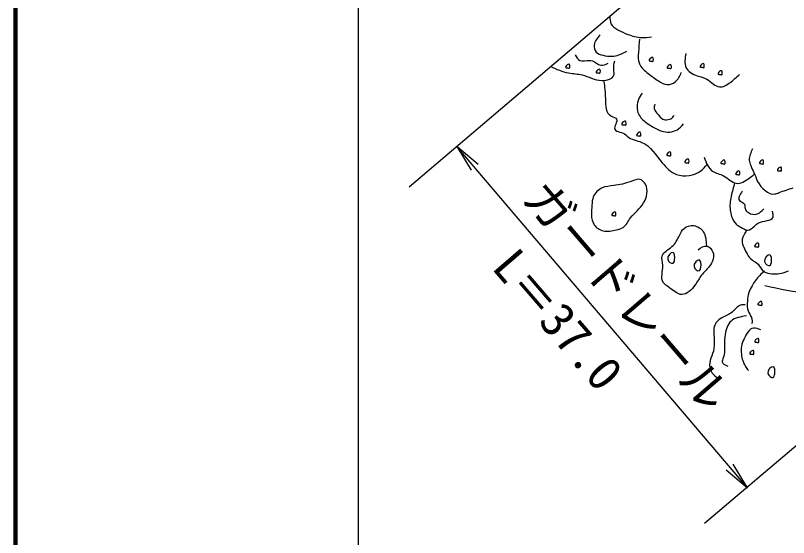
# Model space of a CAD drawing. Units: millimetres, scale not verified. Extents: x 40000 to 680000, y 20000 to 380000.
# Drawn here: x 40000 to 80589, y 232816 to 260242 of the extents above; entities that cross this region are included whole.
import ezdxf
from ezdxf.enums import TextEntityAlignment as Align

# ---------------------------------------------------------------- set-up
doc = ezdxf.new("R2010")
doc.units = ezdxf.units.MM
doc.header["$LTSCALE"] = 1000
for name, color, linetype, lineweight in [('M-BGD', 7, 'Continuous', 25), ('M-BMK-SRVR', 3, 'Continuous', 25), ('M-STR-STR3', 7, 'Continuous', 25), ('M-TTL', 2, 'Continuous', 140), ('M-TTL-BAND', 7, 'Continuous', 25)]:
    doc.layers.add(name, color=color, linetype=linetype, lineweight=lineweight)
doc.styles.add('ＭＳ ゴシック', font='')
doc.styles.get('ＭＳ ゴシック').set_extended_font_data('MS Gothic')

# ---------------------------------------------------------------- blocks, each defined once
blk = doc.blocks.new('open_arrow')
at = {"color": 0, "linetype": 'Continuous', "lineweight": -2}
blk.add_lwpolyline([(7.5, 1.25), (0, 0), (7.5, -1.25)], dxfattribs=at)

msp = doc.modelspace()

# ---------------------------------------------------------------- linework, layer by layer
at = {"layer": 'M-BGD'}
for points, knots in [([(79590, 267341), (80285, 266384), (80980, 265427), (81631, 264435), (82487, 263131), (83267, 261769), (84268, 260585), (85086, 259618), (86052, 258770), (86874, 257797), (87455, 257111), (87964, 256362), (88572, 255706), (89279, 254942), (90118, 254304), (90936, 253645), (92494, 252388), (93971, 251053), (95512, 249796), (97116, 248488), (98789, 247264), (100422, 245977), (101708, 244963), (102969, 243910), (104362, 243067), (105624, 242304), (106994, 241713), (108393, 241218), (109482, 240834), (110588, 240507), (111697, 240218), (112867, 239913), (114040, 239649), (115273, 239521), (116168, 239428), (117096, 239407), (117910, 239733), (118613, 240015), (119231, 240556), (119668, 241188), (120000, 241669), (120226, 242202), (120456, 242734), (120986, 243962), (121532, 245183), (122002, 246431), (122669, 248205), (123183, 250037), (123729, 251857), (124059, 252954), (124400, 254048), (124669, 255160), (124951, 256325), (125153, 257510), (125426, 258676), (125694, 259818), (126029, 260943), (126366, 262070), (127464, 265744), (128587, 269454), (130427, 272800), (131010, 273859), (131665, 274882), (132337, 275891), (133410, 277504), (134526, 279082), (135671, 280649), (137197, 282739), (138774, 284812), (140641, 286590), (141371, 287285), (142146, 287935), (142914, 288590), (143706, 289266), (144492, 289947), (145309, 290591), (145943, 291091), (146596, 291568), (147248, 292045)], [0, 0, 0, 0, 1, 1, 1, 2, 2, 2, 3, 3, 3, 4, 4, 4, 5, 5, 5, 6, 6, 6, 7, 7, 7, 8, 8, 8, 9, 9, 9, 10, 10, 10, 11, 11, 11, 12, 12, 12, 13, 13, 13, 14, 14, 14, 15, 15, 15, 16, 16, 16, 17, 17, 17, 18, 18, 18, 19, 19, 19, 20, 20, 20, 21, 21, 21, 22, 22, 22, 23, 23, 23, 24, 24, 24, 25, 25, 25, 26, 26, 26, 26]), ([(79351, 246061), (80117, 245880), (80884, 245699), (81653, 245684), (82589, 245666), (83530, 245893), (84458, 246102), (85283, 246288), (86098, 246460), (86928, 246605), (87662, 246733), (88407, 246840), (89147, 246814), (89997, 246784), (90841, 246578), (91658, 246312), (92795, 245942), (93882, 245456), (94924, 244888), (95923, 244344), (96881, 243723), (97854, 243130), (99114, 242363), (100400, 241641), (101705, 240953), (102904, 240322), (104118, 239718), (105347, 239153), (106340, 238697), (107343, 238266), (108361, 237856), (109359, 237453), (110372, 237070), (111417, 236851), (112483, 236628), (113582, 236575), (114683, 236558), (115585, 236544), (116488, 236553), (117362, 236767), (118086, 236945), (118791, 237263), (119371, 237730), (119718, 238009), (120021, 238341), (120292, 238693), (121361, 240079), (121947, 241776), (122469, 243465), (123112, 245546), (123658, 247614), (124311, 249661), (124731, 250977), (125196, 252285), (125650, 253596), (126336, 255570), (126998, 257549), (127744, 259498), (128331, 261035), (128971, 262552), (129627, 264061), (130108, 265167), (130598, 266269), (131093, 267368), (131948, 269270), (132818, 271167), (133772, 273020), (134648, 274723), (135594, 276390), (136493, 278085), (137315, 279637), (138098, 281213), (139046, 282690), (139831, 283911), (140728, 285064), (141726, 286123), (142663, 287117), (143688, 288029), (144781, 288844), (146059, 289796), (147430, 290618), (148800, 291439)], [0, 0, 0, 0, 1, 1, 1, 2, 2, 2, 3, 3, 3, 4, 4, 4, 5, 5, 5, 6, 6, 6, 7, 7, 7, 8, 8, 8, 9, 9, 9, 10, 10, 10, 11, 11, 11, 12, 12, 12, 13, 13, 13, 14, 14, 14, 15, 15, 15, 16, 16, 16, 17, 17, 17, 18, 18, 18, 19, 19, 19, 20, 20, 20, 21, 21, 21, 22, 22, 22, 23, 23, 23, 24, 24, 24, 25, 25, 25, 26, 26, 26, 27, 27, 27, 27]), ([(71212, 260212), (71211, 260069), (71210, 259925), (71267, 259810), (71335, 259673), (71487, 259576), (71634, 259492), (71806, 259395), (71971, 259317), (72147, 259248), (72380, 259157), (72630, 259084), (72881, 259077), (73052, 259072), (73223, 259099), (73394, 259126)], [0, 0, 0, 0, 1, 1, 1, 2, 2, 2, 3, 3, 3, 4, 4, 4, 5, 5, 5, 5]), ([(70705, 259224), (70558, 259060), (70411, 258896), (70387, 258686), (70373, 258558), (70404, 258413), (70485, 258319), (70571, 258219), (70714, 258179), (70852, 258148), (71010, 258113), (71162, 258091), (71316, 258099), (71439, 258106), (71564, 258131), (71683, 258172), (71828, 258222), (71963, 258295), (72098, 258368)], [0, 0, 0, 0, 1, 1, 1, 2, 2, 2, 3, 3, 3, 4, 4, 4, 5, 5, 5, 6, 6, 6, 6]), ([(72758, 259004), (72741, 258779), (72725, 258554), (72709, 258319), (72696, 258109), (72684, 257891), (72758, 257708), (72843, 257501), (73037, 257340), (73223, 257194), (73401, 257054), (73571, 256928), (73761, 256803), (73904, 256709), (74059, 256615), (74225, 256608), (74371, 256601), (74526, 256661), (74641, 256754), (74793, 256878), (74876, 257061), (74959, 257243)], [0, 0, 0, 0, 1, 1, 1, 2, 2, 2, 3, 3, 3, 4, 4, 4, 5, 5, 5, 6, 6, 6, 7, 7, 7, 7]), ([(69385, 258172), (69455, 258050), (69526, 257927), (69629, 257879), (69768, 257814), (69967, 257883), (70143, 257879), (70193, 257878), (70242, 257870), (70289, 257855), (70445, 257802), (70579, 257659), (70729, 257635), (70853, 257614), (70986, 257673), (71120, 257732)], [0, 0, 0, 0, 1, 1, 1, 2, 2, 2, 3, 3, 3, 4, 4, 4, 5, 5, 5, 5]), ([(75203, 258246), (75154, 257982), (75105, 257719), (75203, 257512), (75301, 257305), (75544, 257155), (75790, 257072), (75971, 257011), (76153, 256987), (76303, 256901), (76424, 256832), (76525, 256723), (76645, 256632), (76742, 256559), (76852, 256497), (76963, 256486), (77148, 256466), (77336, 256583), (77501, 256706), (77693, 256848), (77854, 256997), (78014, 257146)], [0, 0, 0, 0, 1, 1, 1, 2, 2, 2, 3, 3, 3, 4, 4, 4, 5, 5, 5, 6, 6, 6, 7, 7, 7, 7]), ([(68101, 257565), (68407, 257422), (68712, 257279), (69043, 257219), (69278, 257176), (69526, 257176), (69751, 257121), (70096, 257038), (70388, 256829), (70803, 256828), (71056, 256827), (71355, 256904), (71414, 257097), (71440, 257181), (71419, 257288), (71414, 257390), (71405, 257553), (71434, 257704), (71463, 257855)], [0, 0, 0, 0, 1, 1, 1, 2, 2, 2, 3, 3, 3, 4, 4, 4, 5, 5, 5, 6, 6, 6, 6]), ([(73464, 257821), (73454, 257821), (73439, 257830), (73423, 257835), (73365, 257854), (73285, 257834), (73270, 257863), (73261, 257882), (73282, 257925), (73312, 257960), (73360, 258015), (73431, 258053), (73464, 258029), (73484, 258014), (73490, 257977), (73492, 257932), (73494, 257881), (73492, 257822), (73464, 257821)], [0, 0, 0, 0, 1, 1, 1, 2, 2, 2, 3, 3, 3, 4, 4, 4, 5, 5, 5, 6, 6, 6, 6]), ([(69080, 257467), (69070, 257467), (69055, 257476), (69039, 257481), (68981, 257500), (68901, 257480), (68887, 257509), (68877, 257528), (68898, 257571), (68928, 257606), (68976, 257662), (69048, 257699), (69080, 257675), (69100, 257660), (69106, 257623), (69108, 257578), (69111, 257527), (69108, 257468), (69080, 257467)], [0, 0, 0, 0, 1, 1, 1, 2, 2, 2, 3, 3, 3, 4, 4, 4, 5, 5, 5, 6, 6, 6, 6]), ([(70682, 257202), (70671, 257202), (70657, 257210), (70640, 257216), (70583, 257235), (70502, 257215), (70488, 257244), (70478, 257263), (70499, 257305), (70530, 257341), (70578, 257396), (70649, 257434), (70682, 257410), (70702, 257395), (70707, 257357), (70709, 257313), (70712, 257262), (70710, 257202), (70682, 257202)], [0, 0, 0, 0, 1, 1, 1, 2, 2, 2, 3, 3, 3, 4, 4, 4, 5, 5, 5, 6, 6, 6, 6]), ([(74412, 257447), (74401, 257447), (74387, 257456), (74371, 257461), (74313, 257480), (74233, 257460), (74218, 257489), (74209, 257508), (74230, 257550), (74260, 257586), (74308, 257641), (74379, 257679), (74412, 257655), (74432, 257640), (74438, 257603), (74440, 257558), (74442, 257507), (74440, 257448), (74412, 257447)], [0, 0, 0, 0, 1, 1, 1, 2, 2, 2, 3, 3, 3, 4, 4, 4, 5, 5, 5, 6, 6, 6, 6]), ([(76133, 257497), (76123, 257497), (76108, 257505), (76092, 257511), (76034, 257530), (75954, 257510), (75939, 257539), (75930, 257558), (75951, 257600), (75981, 257635), (76029, 257691), (76100, 257729), (76133, 257705), (76153, 257690), (76159, 257652), (76161, 257608), (76163, 257557), (76161, 257497), (76133, 257497)], [0, 0, 0, 0, 1, 1, 1, 2, 2, 2, 3, 3, 3, 4, 4, 4, 5, 5, 5, 6, 6, 6, 6]), ([(77081, 257123), (77070, 257123), (77056, 257131), (77040, 257137), (76982, 257156), (76902, 257136), (76887, 257164), (76878, 257184), (76899, 257226), (76929, 257261), (76977, 257317), (77048, 257355), (77081, 257331), (77101, 257316), (77107, 257278), (77109, 257234), (77111, 257183), (77109, 257123), (77081, 257123)], [0, 0, 0, 0, 1, 1, 1, 2, 2, 2, 3, 3, 3, 4, 4, 4, 5, 5, 5, 6, 6, 6, 6]), ([(70900, 256779), (70932, 256492), (70963, 256206), (70974, 255874), (70986, 255516), (70974, 255106), (71292, 254945), (71391, 254895), (71522, 254870), (71560, 254799), (71629, 254672), (71402, 254400), (71463, 254261), (71497, 254183), (71621, 254147), (71732, 254114), (71858, 254077), (71965, 254044), (72049, 253968), (72075, 253945), (72098, 253918), (72123, 253894), (72321, 253704), (72629, 253681), (72881, 253576), (73347, 253383), (73622, 252912), (73956, 252501), (74170, 252238), (74408, 251999), (74714, 251890), (75118, 251745), (75641, 251824), (75985, 252085), (76106, 252176), (76204, 252290), (76303, 252403)], [0, 0, 0, 0, 1, 1, 1, 2, 2, 2, 3, 3, 3, 4, 4, 4, 5, 5, 5, 6, 6, 6, 7, 7, 7, 8, 8, 8, 9, 9, 9, 10, 10, 10, 11, 11, 11, 12, 12, 12, 12]), ([(72905, 256168), (72832, 256058), (72760, 255948), (72709, 255825), (72631, 255635), (72607, 255413), (72661, 255214), (72714, 255015), (72847, 254840), (73003, 254701), (73159, 254562), (73337, 254460), (73516, 254359), (73649, 254283), (73783, 254208), (73932, 254163), (74195, 254084), (74509, 254099), (74739, 254236), (74871, 254315), (74976, 254435), (75081, 254554)], [0, 0, 0, 0, 1, 1, 1, 2, 2, 2, 3, 3, 3, 4, 4, 4, 5, 5, 5, 6, 6, 6, 7, 7, 7, 7]), ([(73565, 255581), (73545, 255496), (73525, 255412), (73541, 255337), (73562, 255228), (73656, 255139), (73736, 255043), (73815, 254949), (73880, 254849), (73981, 254799), (74141, 254719), (74391, 254764), (74519, 254897), (74547, 254926), (74569, 254960), (74592, 254994)], [0, 0, 0, 0, 1, 1, 1, 2, 2, 2, 3, 3, 3, 4, 4, 4, 5, 5, 5, 5]), ([(72030, 254476), (72019, 254476), (72005, 254484), (71989, 254490), (71931, 254509), (71850, 254489), (71836, 254517), (71827, 254537), (71847, 254579), (71878, 254614), (71926, 254670), (71997, 254708), (72030, 254683), (72050, 254669), (72056, 254631), (72058, 254586), (72060, 254536), (72058, 254476), (72030, 254476)], [0, 0, 0, 0, 1, 1, 1, 2, 2, 2, 3, 3, 3, 4, 4, 4, 5, 5, 5, 6, 6, 6, 6]), ([(72803, 253902), (72793, 253902), (72778, 253910), (72762, 253916), (72704, 253935), (72624, 253915), (72609, 253943), (72600, 253963), (72621, 254005), (72651, 254040), (72699, 254096), (72770, 254134), (72803, 254110), (72823, 254095), (72829, 254057), (72831, 254013), (72833, 253962), (72831, 253902), (72803, 253902)], [0, 0, 0, 0, 1, 1, 1, 2, 2, 2, 3, 3, 3, 4, 4, 4, 5, 5, 5, 6, 6, 6, 6]), ([(74387, 252858), (74376, 252857), (74362, 252866), (74346, 252871), (74288, 252891), (74208, 252870), (74193, 252899), (74184, 252919), (74205, 252961), (74235, 252996), (74283, 253052), (74354, 253090), (74387, 253065), (74407, 253050), (74413, 253013), (74415, 252968), (74417, 252918), (74415, 252858), (74387, 252858)], [0, 0, 0, 0, 1, 1, 1, 2, 2, 2, 3, 3, 3, 4, 4, 4, 5, 5, 5, 6, 6, 6, 6]), ([(78699, 253234), (78608, 253040), (78517, 252847), (78528, 252647), (78533, 252549), (78563, 252449), (78601, 252354), (78652, 252227), (78719, 252109), (78772, 251987), (78839, 251837), (78885, 251681), (78968, 251523), (79152, 251171), (79517, 250801), (79872, 250863), (79946, 250876), (80019, 250907), (80092, 250936), (80336, 251034), (80581, 251107), (80826, 251181)], [0, 0, 0, 0, 1, 1, 1, 2, 2, 2, 3, 3, 3, 4, 4, 4, 5, 5, 5, 6, 6, 6, 7, 7, 7, 7]), ([(75335, 252483), (75324, 252483), (75310, 252492), (75294, 252497), (75236, 252516), (75156, 252496), (75141, 252525), (75132, 252544), (75153, 252587), (75183, 252622), (75231, 252678), (75302, 252716), (75335, 252691), (75355, 252676), (75361, 252639), (75363, 252594), (75365, 252544), (75363, 252484), (75335, 252483)], [0, 0, 0, 0, 1, 1, 1, 2, 2, 2, 3, 3, 3, 4, 4, 4, 5, 5, 5, 6, 6, 6, 6]), ([(76156, 252794), (76266, 252502), (76375, 252209), (76596, 252061), (76761, 251951), (76987, 251920), (77183, 251816), (77420, 251691), (77612, 251459), (77843, 251425), (78065, 251393), (78322, 251542), (78528, 251694), (78615, 251759), (78694, 251824), (78772, 251890)], [0, 0, 0, 0, 1, 1, 1, 2, 2, 2, 3, 3, 3, 4, 4, 4, 5, 5, 5, 5]), ([(77231, 252433), (77220, 252433), (77206, 252442), (77189, 252447), (77132, 252467), (77051, 252446), (77037, 252475), (77027, 252495), (77048, 252537), (77079, 252572), (77127, 252628), (77198, 252666), (77231, 252641), (77251, 252626), (77256, 252589), (77258, 252544), (77261, 252494), (77259, 252434), (77231, 252433)], [0, 0, 0, 0, 1, 1, 1, 2, 2, 2, 3, 3, 3, 4, 4, 4, 5, 5, 5, 6, 6, 6, 6]), ([(79251, 252433), (79240, 252433), (79226, 252442), (79210, 252447), (79152, 252467), (79072, 252446), (79057, 252475), (79048, 252495), (79069, 252537), (79099, 252572), (79147, 252628), (79218, 252666), (79251, 252641), (79271, 252626), (79277, 252589), (79279, 252544), (79281, 252494), (79279, 252434), (79251, 252433)], [0, 0, 0, 0, 1, 1, 1, 2, 2, 2, 3, 3, 3, 4, 4, 4, 5, 5, 5, 6, 6, 6, 6]), ([(78004, 251860), (77993, 251860), (77979, 251868), (77962, 251874), (77905, 251893), (77824, 251873), (77810, 251901), (77801, 251921), (77821, 251963), (77852, 251998), (77900, 252054), (77971, 252092), (78004, 252067), (78024, 252053), (78030, 252015), (78032, 251971), (78034, 251920), (78032, 251860), (78004, 251860)], [0, 0, 0, 0, 1, 1, 1, 2, 2, 2, 3, 3, 3, 4, 4, 4, 5, 5, 5, 6, 6, 6, 6]), ([(80199, 252059), (80188, 252059), (80174, 252068), (80158, 252073), (80100, 252092), (80020, 252072), (80005, 252101), (79996, 252120), (80017, 252163), (80047, 252198), (80095, 252254), (80166, 252292), (80199, 252267), (80219, 252252), (80225, 252215), (80227, 252170), (80229, 252120), (80227, 252060), (80199, 252059)], [0, 0, 0, 0, 1, 1, 1, 2, 2, 2, 3, 3, 3, 4, 4, 4, 5, 5, 5, 6, 6, 6, 6]), ([(73076, 251376), (73244, 251075), (73152, 250689), (72978, 250398), (72883, 250239), (72763, 250108), (72636, 249983), (72518, 249866), (72394, 249754), (72294, 249616), (72165, 249438), (72075, 249216), (71903, 249103), (71806, 249039), (71683, 249009), (71560, 248980), (71321, 248925), (71081, 248873), (70852, 248932), (70669, 248978), (70493, 249093), (70387, 249249), (70286, 249398), (70249, 249583), (70240, 249763), (70232, 249936), (70251, 250104), (70265, 250276), (70277, 250426), (70284, 250578), (70338, 250716), (70418, 250919), (70599, 251091), (70803, 251181), (70996, 251266), (71209, 251278), (71414, 251303), (71720, 251340), (72008, 251404), (72318, 251523), (72485, 251587), (72657, 251666), (72807, 251621), (72917, 251587), (73014, 251488), (73076, 251376)], [0, 0, 0, 0, 1, 1, 1, 2, 2, 2, 3, 3, 3, 4, 4, 4, 5, 5, 5, 6, 6, 6, 7, 7, 7, 8, 8, 8, 9, 9, 9, 10, 10, 10, 11, 11, 11, 12, 12, 12, 13, 13, 13, 14, 14, 14, 15, 15, 15, 15]), ([(77770, 251450), (77697, 251216), (77625, 250983), (77574, 250741), (77524, 250499), (77495, 250248), (77525, 250007), (77539, 249900), (77564, 249796), (77599, 249689), (77650, 249532), (77724, 249372), (77843, 249274), (77914, 249216), (78001, 249179), (78088, 249127), (78211, 249054), (78334, 248951), (78454, 248956), (78575, 248961), (78693, 249077), (78797, 249176), (78867, 249244), (78931, 249305), (79017, 249347), (79266, 249470), (79701, 249434), (79774, 249641), (79803, 249722), (79777, 249840), (79750, 249958)], [0, 0, 0, 0, 1, 1, 1, 2, 2, 2, 3, 3, 3, 4, 4, 4, 5, 5, 5, 6, 6, 6, 7, 7, 7, 8, 8, 8, 9, 9, 9, 10, 10, 10, 10]), ([(78161, 251010), (78038, 250819), (77915, 250628), (78014, 250521), (78079, 250451), (78238, 250416), (78283, 250325), (78314, 250264), (78294, 250179), (78308, 250105), (78325, 250012), (78395, 249938), (78479, 249885), (78620, 249795), (78799, 249764), (78943, 249812), (79077, 249856), (79181, 249968), (79286, 250081)], [0, 0, 0, 0, 1, 1, 1, 2, 2, 2, 3, 3, 3, 4, 4, 4, 5, 5, 5, 6, 6, 6, 6]), ([(71497, 249707), (71486, 249707), (71471, 249716), (71455, 249721), (71397, 249740), (71317, 249720), (71303, 249749), (71293, 249768), (71314, 249811), (71344, 249846), (71392, 249902), (71464, 249939), (71497, 249915), (71516, 249900), (71522, 249863), (71524, 249818), (71527, 249767), (71525, 249708), (71497, 249707)], [0, 0, 0, 0, 1, 1, 1, 2, 2, 2, 3, 3, 3, 4, 4, 4, 5, 5, 5, 6, 6, 6, 6]), ([(75839, 247929), (75996, 248042), (76153, 248155), (76303, 248125), (76437, 248098), (76565, 247957), (76621, 247807), (76704, 247584), (76626, 247341), (76499, 247147), (76358, 246931), (76157, 246775), (76010, 246585), (75895, 246436), (75813, 246267), (75692, 246096), (75511, 245839), (75242, 245578), (74983, 245582), (74770, 245586), (74563, 245771), (74347, 245925), (74213, 246021), (74075, 246105), (74005, 246218), (73865, 246446), (74000, 246793), (73981, 247123), (73970, 247301), (73914, 247474), (73956, 247611), (74017, 247810), (74285, 247934), (74470, 248100), (74653, 248266), (74755, 248473), (74861, 248687), (74927, 248821), (74995, 248958), (75105, 249054), (75239, 249170), (75436, 249227), (75619, 249201), (75818, 249172), (76000, 249044), (76108, 248883), (76247, 248675), (76263, 248412), (76279, 248149)], [0, 0, 0, 0, 1, 1, 1, 2, 2, 2, 3, 3, 3, 4, 4, 4, 5, 5, 5, 6, 6, 6, 7, 7, 7, 8, 8, 8, 9, 9, 9, 10, 10, 10, 11, 11, 11, 12, 12, 12, 13, 13, 13, 14, 14, 14, 15, 15, 15, 16, 16, 16, 16]), ([(78357, 248907), (78271, 248771), (78185, 248635), (78161, 248492), (78125, 248269), (78238, 248026), (78357, 247807), (78426, 247678), (78498, 247556), (78601, 247465), (78721, 247359), (78884, 247293), (78992, 247171), (79085, 247067), (79137, 246921), (79237, 246829), (79331, 246743), (79467, 246705), (79603, 246683), (79882, 246637), (80158, 246661), (80410, 246756), (80468, 246778), (80525, 246803), (80581, 246829)], [0, 0, 0, 0, 1, 1, 1, 2, 2, 2, 3, 3, 3, 4, 4, 4, 5, 5, 5, 6, 6, 6, 7, 7, 7, 8, 8, 8, 8]), ([(79002, 248068), (78991, 248068), (78977, 248077), (78960, 248082), (78903, 248101), (78822, 248081), (78808, 248110), (78798, 248129), (78819, 248172), (78849, 248207), (78898, 248263), (78969, 248301), (79002, 248276), (79022, 248261), (79027, 248224), (79029, 248179), (79032, 248129), (79030, 248069), (79002, 248068)], [0, 0, 0, 0, 1, 1, 1, 2, 2, 2, 3, 3, 3, 4, 4, 4, 5, 5, 5, 6, 6, 6, 6]), ([(74524, 247224), (74440, 247183), (74269, 247299), (74244, 247434), (74213, 247607), (74421, 247810), (74524, 247784), (74611, 247761), (74623, 247572), (74603, 247412), (74593, 247326), (74573, 247248), (74524, 247224)], [0, 0, 0, 0, 1, 1, 1, 2, 2, 2, 3, 3, 3, 4, 4, 4, 4]), ([(79612, 247102), (79528, 247060), (79357, 247176), (79332, 247311), (79301, 247484), (79509, 247688), (79612, 247661), (79699, 247638), (79711, 247450), (79692, 247290), (79681, 247204), (79661, 247126), (79612, 247102)], [0, 0, 0, 0, 1, 1, 1, 2, 2, 2, 3, 3, 3, 4, 4, 4, 4]), ([(75906, 246837), (75821, 246796), (75651, 246912), (75626, 247047), (75595, 247219), (75803, 247423), (75906, 247396), (75993, 247373), (76005, 247185), (75985, 247025), (75975, 246939), (75955, 246861), (75906, 246837)], [0, 0, 0, 0, 1, 1, 1, 2, 2, 2, 3, 3, 3, 4, 4, 4, 4]), ([(79334, 246829), (79160, 246667), (78985, 246505), (78846, 246316), (78783, 246231), (78728, 246140), (78674, 246047), (78607, 245929), (78543, 245808), (78503, 245680), (78460, 245539), (78447, 245390), (78430, 245240), (78414, 245100), (78395, 244960), (78430, 244825), (78493, 244580), (78733, 244352), (78674, 244116), (78668, 244091), (78659, 244067), (78650, 244042)], [0, 0, 0, 0, 1, 1, 1, 2, 2, 2, 3, 3, 3, 4, 4, 4, 5, 5, 5, 6, 6, 6, 7, 7, 7, 7]), ([(79174, 245008), (79163, 245008), (79149, 245017), (79132, 245022), (79075, 245041), (78994, 245021), (78980, 245050), (78970, 245069), (78991, 245112), (79022, 245147), (79070, 245202), (79141, 245240), (79174, 245216), (79194, 245201), (79199, 245164), (79202, 245119), (79204, 245068), (79202, 245009), (79174, 245008)], [0, 0, 0, 0, 1, 1, 1, 2, 2, 2, 3, 3, 3, 4, 4, 4, 5, 5, 5, 6, 6, 6, 6]), ([(78308, 245045), (78223, 245045), (78138, 245044), (78063, 245020), (77889, 244964), (77772, 244776), (77623, 244653), (77464, 244522), (77268, 244464), (77085, 244360), (76972, 244295), (76864, 244213), (76792, 244116), (76534, 243766), (76750, 243224), (76670, 242747), (76610, 242390), (76386, 242070), (76450, 241744), (76476, 241612), (76549, 241479), (76645, 241378), (76743, 241275), (76865, 241204), (76988, 241133)], [0, 0, 0, 0, 1, 1, 1, 2, 2, 2, 3, 3, 3, 4, 4, 4, 5, 5, 5, 6, 6, 6, 7, 7, 7, 8, 8, 8, 8]), ([(78381, 244458), (78078, 244414), (77774, 244369), (77574, 244189), (77392, 244024), (77295, 243745), (77257, 243480), (77231, 243305), (77231, 243135), (77232, 242967), (77234, 242734), (77240, 242504), (77159, 242258), (77133, 242180), (77099, 242101), (77110, 242038), (77128, 241935), (77265, 241877), (77403, 241818)], [0, 0, 0, 0, 1, 1, 1, 2, 2, 2, 3, 3, 3, 4, 4, 4, 5, 5, 5, 6, 6, 6, 6]), ([(79139, 243725), (79002, 243782), (78865, 243840), (78748, 243822), (78530, 243790), (78377, 243503), (78259, 243260), (78192, 243124), (78137, 243002), (78112, 242869), (78088, 242737), (78094, 242594), (78112, 242453), (78143, 242218), (78207, 241987), (78332, 241793), (78376, 241725), (78427, 241661), (78479, 241598)], [0, 0, 0, 0, 1, 1, 1, 2, 2, 2, 3, 3, 3, 4, 4, 4, 5, 5, 5, 6, 6, 6, 6]), ([(79008, 243056), (78998, 243056), (78983, 243064), (78967, 243070), (78909, 243089), (78829, 243069), (78815, 243097), (78805, 243117), (78826, 243159), (78856, 243194), (78904, 243250), (78976, 243288), (79008, 243264), (79028, 243249), (79034, 243211), (79036, 243167), (79039, 243116), (79036, 243056), (79008, 243056)], [0, 0, 0, 0, 1, 1, 1, 2, 2, 2, 3, 3, 3, 4, 4, 4, 5, 5, 5, 6, 6, 6, 6]), ([(78744, 242427), (78733, 242427), (78718, 242436), (78702, 242441), (78644, 242460), (78564, 242440), (78550, 242469), (78540, 242488), (78561, 242530), (78591, 242566), (78639, 242621), (78711, 242659), (78744, 242635), (78763, 242620), (78769, 242583), (78771, 242538), (78774, 242487), (78772, 242428), (78744, 242427)], [0, 0, 0, 0, 1, 1, 1, 2, 2, 2, 3, 3, 3, 4, 4, 4, 5, 5, 5, 6, 6, 6, 6]), ([(79787, 241230), (79703, 241189), (79532, 241305), (79508, 241440), (79476, 241612), (79684, 241816), (79787, 241789), (79875, 241766), (79886, 241578), (79867, 241418), (79856, 241332), (79836, 241254), (79787, 241230)], [0, 0, 0, 0, 1, 1, 1, 2, 2, 2, 3, 3, 3, 4, 4, 4, 4])]:
    msp.add_open_spline(points, degree=3, knots=knots, dxfattribs=at)
at = {"layer": 'M-BMK-SRVR'}
msp.add_line((60673, 251244), (84341, 271383), dxfattribs=at)
at = {"layer": 'M-STR-STR3'}
for p, q in [((78436, 235419), (63166, 253365)), ((76177, 233564), (83634, 239910))]:
    msp.add_line(p, q, dxfattribs=at)
at = {"layer": 'M-TTL'}
msp.add_line((40000, 380000), (40000, 20000), dxfattribs=at)
at = {"layer": 'M-TTL-BAND'}
msp.add_line((58000, 370000), (58000, 20000), dxfattribs=at)

# ---------------------------------------------------------------- block references
at = {"layer": 'M-STR-STR3', "xscale": 193, "yscale": 193}
for p, rotation in [((63166, 253365), 310.4), ((78436, 235419), 130.4)]:
    msp.add_blockref('open_arrow', p, dxfattribs=dict(at, rotation=rotation))

# ---------------------------------------------------------------- texts
at = {"layer": 'M-STR-STR3', "style": 'ＭＳ ゴシック'}
for s, p in [('ガードレール', (66119, 250246)), ('L＝37.0', (64530, 246622))]:
    msp.add_text(s, height=1833, rotation=310.724, dxfattribs=at).set_placement(p, align=Align.BOTTOM_LEFT)

doc.saveas('drawing.dxf')
